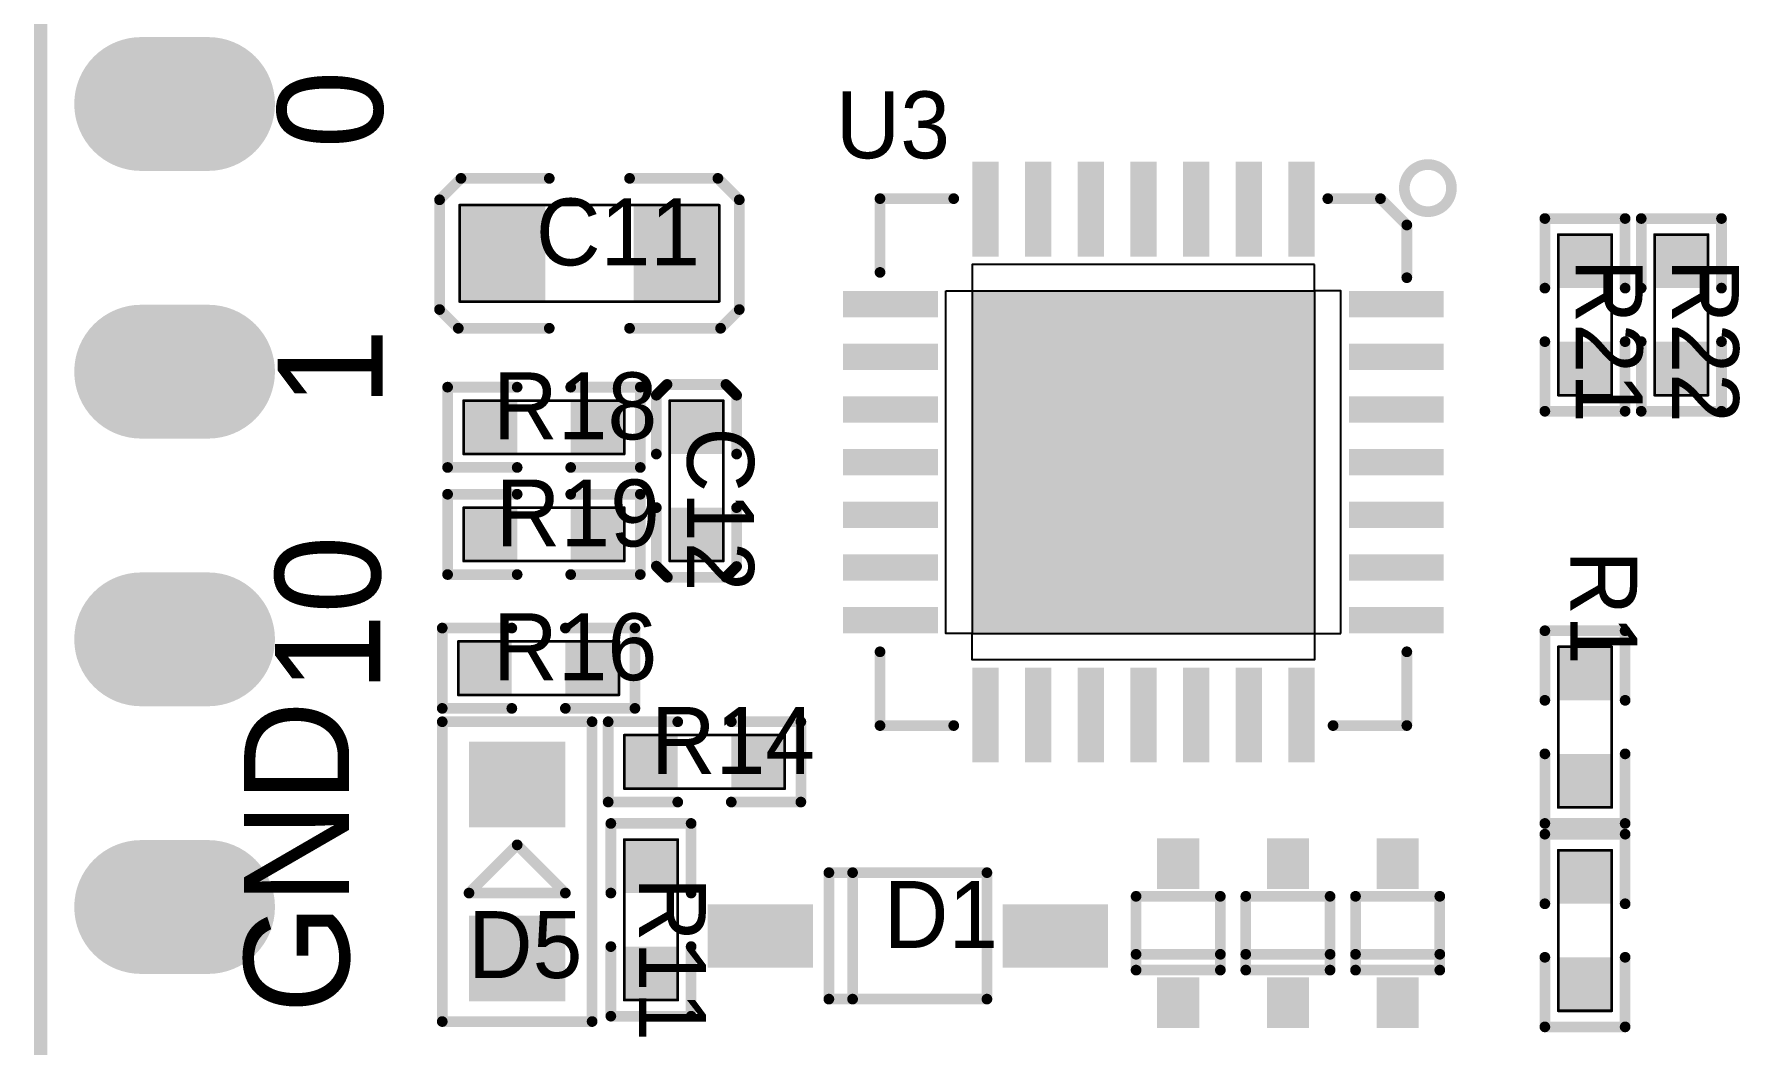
# Model space of a CAD drawing. Extents: x -12.2 to 34.7, y -17.8 to 44.3.
# Drawn here: x -0.06 to 16.13, y 7.6 to 17.19 of the extents above; entities that cross this region are included whole.
import ezdxf
from ezdxf.enums import TextEntityAlignment as Align

# ---------------------------------------------------------------- set-up
doc = ezdxf.new("R2010")
doc.units = 0
doc.header["$MEASUREMENT"] = 0
for name, color, linetype in [('2DLINES_1', 5, 'Continuous'), ('BOARD_OUTLINE', 1, 'Continuous'), ('LAYNR3', 1, 'Continuous'), ('PADLAYER_TOP', 160, 'Continuous'), ('PLACEMENT_OUTLINE_TOP', 6, 'Continuous'), ('TEXT_1', 1, 'Continuous'), ('TOP', 10, 'Continuous')]:
    doc.layers.add(name, color=color, linetype=linetype)

msp = doc.modelspace()

# ---------------------------------------------------------------- linework, layer by layer
at = {"layer": '2DLINES_1', "const_width": 0.1016}
for points in [[(3.7846, 15.621), (3.9878, 15.8242)], [(3.9878, 15.8242), (4.826, 15.8242)], [(6.4262, 15.8242), (5.588, 15.8242)], [(6.6294, 15.621), (6.4262, 15.8242)], [(3.7846, 14.5796), (3.7846, 15.621)], [(6.6294, 14.5796), (6.6294, 15.621)], [(8.6648, 15.6318), (7.9648, 15.6318)], [(7.9648, 15.6318), (7.9648, 14.9318)], [(12.7148, 15.6318), (12.2148, 15.6318)], [(12.9648, 15.3818), (12.7148, 15.6318)], [(12.9648, 14.8818), (12.9648, 15.3818)], [(14.2748, 14.7828), (14.2748, 15.4432)], [(14.2748, 15.4432), (15.0368, 15.4432)], [(15.0368, 15.4432), (15.0368, 14.7828)], [(15.1892, 14.7828), (15.1892, 15.4432)], [(15.1892, 15.4432), (15.9512, 15.4432)], [(15.9512, 15.4432), (15.9512, 14.7828)], [(3.9624, 14.4018), (3.7846, 14.5796)], [(6.4516, 14.4018), (6.6294, 14.5796)], [(4.826, 14.4018), (3.9624, 14.4018)], [(5.588, 14.4018), (6.4516, 14.4018)], [(14.2748, 14.2748), (14.2748, 13.6144)], [(15.0368, 13.6144), (15.0368, 14.2748)], [(15.1892, 14.2748), (15.1892, 13.6144)], [(15.9512, 13.6144), (15.9512, 14.2748)], [(3.8608, 13.081), (3.8608, 13.843)], [(3.8608, 13.843), (4.5212, 13.843)], [(5.6896, 13.843), (5.0292, 13.843)], [(5.6896, 13.081), (5.6896, 13.843)], [(5.9436, 13.8684), (5.842, 13.7668)], [(5.842, 13.7668), (5.842, 13.208)], [(6.5024, 13.8684), (5.9436, 13.8684)], [(6.604, 13.7668), (6.5024, 13.8684)], [(6.604, 13.208), (6.604, 13.7668)], [(14.2748, 13.6144), (15.0368, 13.6144)], [(15.1892, 13.6144), (15.9512, 13.6144)], [(4.5212, 13.081), (3.8608, 13.081)], [(5.0292, 13.081), (5.6896, 13.081)], [(4.5212, 12.827), (3.8608, 12.827)], [(3.8608, 12.827), (3.8608, 12.065)], [(5.0292, 12.827), (5.6896, 12.827)], [(5.6896, 12.827), (5.6896, 12.065)], [(5.842, 12.1445), (5.842, 12.7)], [(6.604, 12.7), (6.604, 12.1412)], [(5.9469, 12.0396), (5.842, 12.1445)], [(6.604, 12.1412), (6.50265, 12.0396)], [(3.8608, 12.065), (4.5212, 12.065)], [(5.6896, 12.065), (5.0292, 12.065)], [(6.50265, 12.0396), (5.9469, 12.0396)], [(3.81, 10.795), (3.81, 11.557)], [(3.81, 11.557), (4.4704, 11.557)], [(5.6388, 11.557), (4.9784, 11.557)], [(5.6388, 10.795), (5.6388, 11.557)], [(14.2748, 10.8712), (14.2748, 11.5316)], [(14.2748, 11.5316), (15.0368, 11.5316)], [(15.0368, 11.5316), (15.0368, 10.8712)], [(7.9648, 10.6318), (7.9648, 11.3318)], [(12.9648, 10.6318), (12.9648, 11.3318)], [(4.4704, 10.795), (3.81, 10.795)], [(3.81, 7.8232), (3.81, 10.668)], [(3.81, 10.668), (5.2324, 10.668)], [(4.9784, 10.795), (5.6388, 10.795)], [(5.2324, 10.668), (5.2324, 7.8232)], [(5.3848, 9.906), (5.3848, 10.668)], [(5.3848, 10.668), (6.0452, 10.668)], [(7.2136, 10.668), (6.5532, 10.668)], [(7.2136, 9.906), (7.2136, 10.668)], [(8.6648, 10.6318), (7.9648, 10.6318)], [(12.2648, 10.6318), (12.9648, 10.6318)], [(14.2748, 10.3632), (14.2748, 9.7028)], [(15.0368, 9.7028), (15.0368, 10.3632)], [(6.0452, 9.906), (5.3848, 9.906)], [(6.5532, 9.906), (7.2136, 9.906)], [(6.1722, 9.7028), (5.4102, 9.7028)], [(5.4102, 9.7028), (5.4102, 9.0424)], [(6.1722, 9.0424), (6.1722, 9.7028)], [(14.2748, 9.7028), (15.0368, 9.7028)], [(15.0368, 9.6012), (14.2748, 9.6012)], [(14.2748, 9.6012), (14.2748, 8.9408)], [(15.0368, 8.9408), (15.0368, 9.6012)], [(4.5212, 9.4996), (4.064, 9.0424)], [(4.9784, 9.0424), (4.5212, 9.4996)], [(7.4796, 9.236), (8.9796, 9.236)], [(7.4796, 8.036), (7.4796, 9.236)], [(7.7046, 9.236), (7.7046, 8.036)], [(8.9796, 9.236), (8.9796, 8.036)], [(4.064, 9.0424), (4.9784, 9.0424)], [(10.395, 9.0114), (11.195, 9.0114)], [(10.395, 8.3114), (10.395, 9.0114)], [(11.195, 9.0114), (11.195, 8.3114)], [(11.4364, 9.0114), (12.2364, 9.0114)], [(11.4364, 8.3114), (11.4364, 9.0114)], [(12.2364, 9.0114), (12.2364, 8.3114)], [(12.4778, 9.0114), (13.2778, 9.0114)], [(12.4778, 8.3114), (12.4778, 9.0114)], [(13.2778, 9.0114), (13.2778, 8.3114)], [(5.4102, 7.874), (5.4102, 8.5344)], [(6.1722, 8.5344), (6.1722, 7.874)], [(11.195, 8.4614), (10.395, 8.4614)], [(12.2364, 8.4614), (11.4364, 8.4614)], [(13.2778, 8.4614), (12.4778, 8.4614)], [(14.2748, 7.7724), (14.2748, 8.4328)], [(15.0368, 8.4328), (15.0368, 7.7724)], [(11.195, 8.3114), (10.395, 8.3114)], [(12.2364, 8.3114), (11.4364, 8.3114)], [(13.2778, 8.3114), (12.4778, 8.3114)], [(8.9796, 8.036), (7.4796, 8.036)], [(5.2324, 7.8232), (3.81, 7.8232)], [(6.1722, 7.874), (5.4102, 7.874)], [(15.0368, 7.7724), (14.2748, 7.7724)]]:
    msp.add_lwpolyline(points, dxfattribs=at)
at = {"layer": '2DLINES_1', "const_width": 0.0508}
for points in [[(3.9624, 15.8242, 1), (4.0132, 15.8242, 1)], [(3.9624, 15.8242, 1), (4.0132, 15.8242, 1)], [(4.8006, 15.8242, 1), (4.8514, 15.8242, 1)], [(5.5626, 15.8242, 1), (5.6134, 15.8242, 1)], [(6.4008, 15.8242, 1), (6.4516, 15.8242, 1)], [(6.4008, 15.8242, 1), (6.4516, 15.8242, 1)], [(3.7592, 15.621, 1), (3.81, 15.621, 1)], [(3.7592, 15.621, 1), (3.81, 15.621, 1)], [(6.604, 15.621, 1), (6.6548, 15.621, 1)], [(6.604, 15.621, 1), (6.6548, 15.621, 1)], [(7.9394, 15.6318, 1), (7.9902, 15.6318, 1)], [(7.9394, 15.6318, 1), (7.9902, 15.6318, 1)], [(8.6394, 15.6318, 1), (8.6902, 15.6318, 1)], [(12.1894, 15.6318, 1), (12.2402, 15.6318, 1)], [(12.6894, 15.6318, 1), (12.7402, 15.6318, 1)], [(12.6894, 15.6318, 1), (12.7402, 15.6318, 1)], [(12.9394, 15.3818, 1), (12.9902, 15.3818, 1)], [(12.9394, 15.3818, 1), (12.9902, 15.3818, 1)], [(14.2494, 15.4432, 1), (14.3002, 15.4432, 1)], [(14.2494, 15.4432, 1), (14.3002, 15.4432, 1)], [(15.0114, 15.4432, 1), (15.0622, 15.4432, 1)], [(15.0114, 15.4432, 1), (15.0622, 15.4432, 1)], [(15.1638, 15.4432, 1), (15.2146, 15.4432, 1)], [(15.1638, 15.4432, 1), (15.2146, 15.4432, 1)], [(15.9258, 15.4432, 1), (15.9766, 15.4432, 1)], [(15.9258, 15.4432, 1), (15.9766, 15.4432, 1)], [(7.9394, 14.9318, 1), (7.9902, 14.9318, 1)], [(12.9394, 14.8818, 1), (12.9902, 14.8818, 1)], [(14.2494, 14.7828, 1), (14.3002, 14.7828, 1)], [(15.0114, 14.7828, 1), (15.0622, 14.7828, 1)], [(15.1638, 14.7828, 1), (15.2146, 14.7828, 1)], [(15.9258, 14.7828, 1), (15.9766, 14.7828, 1)], [(3.7592, 14.5796, 1), (3.81, 14.5796, 1)], [(3.7592, 14.5796, 1), (3.81, 14.5796, 1)], [(6.604, 14.5796, 1), (6.6548, 14.5796, 1)], [(6.604, 14.5796, 1), (6.6548, 14.5796, 1)], [(3.937, 14.4018, 1), (3.9878, 14.4018, 1)], [(3.937, 14.4018, 1), (3.9878, 14.4018, 1)], [(4.8006, 14.4018, 1), (4.8514, 14.4018, 1)], [(5.5626, 14.4018, 1), (5.6134, 14.4018, 1)], [(6.4262, 14.4018, 1), (6.477, 14.4018, 1)], [(6.4262, 14.4018, 1), (6.477, 14.4018, 1)], [(14.2494, 14.2748, 1), (14.3002, 14.2748, 1)], [(15.0114, 14.2748, 1), (15.0622, 14.2748, 1)], [(15.1638, 14.2748, 1), (15.2146, 14.2748, 1)], [(15.9258, 14.2748, 1), (15.9766, 14.2748, 1)], [(3.8354, 13.843, 1), (3.8862, 13.843, 1)], [(3.8354, 13.843, 1), (3.8862, 13.843, 1)], [(4.4958, 13.843, 1), (4.5466, 13.843, 1)], [(5.0038, 13.843, 1), (5.0546, 13.843, 1)], [(5.6642, 13.843, 1), (5.715, 13.843, 1)], [(5.6642, 13.843, 1), (5.715, 13.843, 1)], [(5.8166, 13.7668, 1), (5.8674, 13.7668, 1)], [(5.8166, 13.7668, 1), (5.8674, 13.7668, 1)], [(5.9182, 13.8684, 1), (5.969, 13.8684, 1)], [(5.9182, 13.8684, 1), (5.969, 13.8684, 1)], [(6.477, 13.8684, 1), (6.5278, 13.8684, 1)], [(6.477, 13.8684, 1), (6.5278, 13.8684, 1)], [(6.5786, 13.7668, 1), (6.6294, 13.7668, 1)], [(6.5786, 13.7668, 1), (6.6294, 13.7668, 1)], [(14.2494, 13.6144, 1), (14.3002, 13.6144, 1)], [(14.2494, 13.6144, 1), (14.3002, 13.6144, 1)], [(15.0114, 13.6144, 1), (15.0622, 13.6144, 1)], [(15.0114, 13.6144, 1), (15.0622, 13.6144, 1)], [(15.1638, 13.6144, 1), (15.2146, 13.6144, 1)], [(15.1638, 13.6144, 1), (15.2146, 13.6144, 1)], [(15.9258, 13.6144, 1), (15.9766, 13.6144, 1)], [(15.9258, 13.6144, 1), (15.9766, 13.6144, 1)], [(3.8354, 13.081, 1), (3.8862, 13.081, 1)], [(3.8354, 13.081, 1), (3.8862, 13.081, 1)], [(4.4958, 13.081, 1), (4.5466, 13.081, 1)], [(5.0038, 13.081, 1), (5.0546, 13.081, 1)], [(5.6642, 13.081, 1), (5.715, 13.081, 1)], [(5.6642, 13.081, 1), (5.715, 13.081, 1)], [(5.8166, 13.208, 1), (5.8674, 13.208, 1)], [(6.5786, 13.208, 1), (6.6294, 13.208, 1)], [(3.8354, 12.827, 1), (3.8862, 12.827, 1)], [(3.8354, 12.827, 1), (3.8862, 12.827, 1)], [(4.4958, 12.827, 1), (4.5466, 12.827, 1)], [(5.0038, 12.827, 1), (5.0546, 12.827, 1)], [(5.6642, 12.827, 1), (5.715, 12.827, 1)], [(5.6642, 12.827, 1), (5.715, 12.827, 1)], [(5.8166, 12.7, 1), (5.8674, 12.7, 1)], [(6.5786, 12.7, 1), (6.6294, 12.7, 1)], [(5.8166, 12.1445, 1), (5.8674, 12.1445, 1)], [(5.8166, 12.1445, 1), (5.8674, 12.1445, 1)], [(6.5786, 12.1412, 1), (6.6294, 12.1412, 1)], [(6.5786, 12.1412, 1), (6.6294, 12.1412, 1)], [(3.8354, 12.065, 1), (3.8862, 12.065, 1)], [(3.8354, 12.065, 1), (3.8862, 12.065, 1)], [(4.4958, 12.065, 1), (4.5466, 12.065, 1)], [(5.0038, 12.065, 1), (5.0546, 12.065, 1)], [(5.6642, 12.065, 1), (5.715, 12.065, 1)], [(5.6642, 12.065, 1), (5.715, 12.065, 1)], [(5.9215, 12.0396, 1), (5.9723, 12.0396, 1)], [(5.9215, 12.0396, 1), (5.9723, 12.0396, 1)], [(6.47725, 12.0396, 1), (6.52805, 12.0396, 1)], [(6.47725, 12.0396, 1), (6.52805, 12.0396, 1)], [(3.7846, 11.557, 1), (3.8354, 11.557, 1)], [(3.7846, 11.557, 1), (3.8354, 11.557, 1)], [(4.445, 11.557, 1), (4.4958, 11.557, 1)], [(4.953, 11.557, 1), (5.0038, 11.557, 1)], [(5.6134, 11.557, 1), (5.6642, 11.557, 1)], [(5.6134, 11.557, 1), (5.6642, 11.557, 1)], [(14.2494, 11.5316, 1), (14.3002, 11.5316, 1)], [(14.2494, 11.5316, 1), (14.3002, 11.5316, 1)], [(15.0114, 11.5316, 1), (15.0622, 11.5316, 1)], [(15.0114, 11.5316, 1), (15.0622, 11.5316, 1)], [(7.9394, 11.3318, 1), (7.9902, 11.3318, 1)], [(12.9394, 11.3318, 1), (12.9902, 11.3318, 1)], [(14.2494, 10.8712, 1), (14.3002, 10.8712, 1)], [(15.0114, 10.8712, 1), (15.0622, 10.8712, 1)], [(3.7846, 10.795, 1), (3.8354, 10.795, 1)], [(3.7846, 10.795, 1), (3.8354, 10.795, 1)], [(3.7846, 10.668, 1), (3.8354, 10.668, 1)], [(3.7846, 10.668, 1), (3.8354, 10.668, 1)], [(4.445, 10.795, 1), (4.4958, 10.795, 1)], [(4.953, 10.795, 1), (5.0038, 10.795, 1)], [(5.207, 10.668, 1), (5.2578, 10.668, 1)], [(5.207, 10.668, 1), (5.2578, 10.668, 1)], [(5.3594, 10.668, 1), (5.4102, 10.668, 1)], [(5.3594, 10.668, 1), (5.4102, 10.668, 1)], [(5.6134, 10.795, 1), (5.6642, 10.795, 1)], [(5.6134, 10.795, 1), (5.6642, 10.795, 1)], [(6.0198, 10.668, 1), (6.0706, 10.668, 1)], [(6.5278, 10.668, 1), (6.5786, 10.668, 1)], [(7.1882, 10.668, 1), (7.239, 10.668, 1)], [(7.1882, 10.668, 1), (7.239, 10.668, 1)], [(7.9394, 10.6318, 1), (7.9902, 10.6318, 1)], [(7.9394, 10.6318, 1), (7.9902, 10.6318, 1)], [(8.6394, 10.6318, 1), (8.6902, 10.6318, 1)], [(12.2394, 10.6318, 1), (12.2902, 10.6318, 1)], [(12.9394, 10.6318, 1), (12.9902, 10.6318, 1)], [(12.9394, 10.6318, 1), (12.9902, 10.6318, 1)], [(14.2494, 10.3632, 1), (14.3002, 10.3632, 1)], [(15.0114, 10.3632, 1), (15.0622, 10.3632, 1)], [(5.3594, 9.906, 1), (5.4102, 9.906, 1)], [(5.3594, 9.906, 1), (5.4102, 9.906, 1)], [(6.0198, 9.906, 1), (6.0706, 9.906, 1)], [(6.5278, 9.906, 1), (6.5786, 9.906, 1)], [(7.1882, 9.906, 1), (7.239, 9.906, 1)], [(7.1882, 9.906, 1), (7.239, 9.906, 1)], [(5.3848, 9.7028, 1), (5.4356, 9.7028, 1)], [(5.3848, 9.7028, 1), (5.4356, 9.7028, 1)], [(6.1468, 9.7028, 1), (6.1976, 9.7028, 1)], [(6.1468, 9.7028, 1), (6.1976, 9.7028, 1)], [(14.2494, 9.7028, 1), (14.3002, 9.7028, 1)], [(14.2494, 9.7028, 1), (14.3002, 9.7028, 1)], [(15.0114, 9.7028, 1), (15.0622, 9.7028, 1)], [(15.0114, 9.7028, 1), (15.0622, 9.7028, 1)], [(14.2494, 9.6012, 1), (14.3002, 9.6012, 1)], [(14.2494, 9.6012, 1), (14.3002, 9.6012, 1)], [(15.0114, 9.6012, 1), (15.0622, 9.6012, 1)], [(15.0114, 9.6012, 1), (15.0622, 9.6012, 1)], [(4.4958, 9.4996, 1), (4.5466, 9.4996, 1)], [(4.4958, 9.4996, 1), (4.5466, 9.4996, 1)], [(7.4542, 9.236, 1), (7.505, 9.236, 1)], [(7.4542, 9.236, 1), (7.505, 9.236, 1)], [(7.6792, 9.236, 1), (7.73, 9.236, 1)], [(8.9542, 9.236, 1), (9.005, 9.236, 1)], [(8.9542, 9.236, 1), (9.005, 9.236, 1)], [(4.0386, 9.0424, 1), (4.0894, 9.0424, 1)], [(4.0386, 9.0424, 1), (4.0894, 9.0424, 1)], [(4.953, 9.0424, 1), (5.0038, 9.0424, 1)], [(4.953, 9.0424, 1), (5.0038, 9.0424, 1)], [(5.3848, 9.0424, 1), (5.4356, 9.0424, 1)], [(6.1468, 9.0424, 1), (6.1976, 9.0424, 1)], [(10.3696, 9.0114, 1), (10.4204, 9.0114, 1)], [(10.3696, 9.0114, 1), (10.4204, 9.0114, 1)], [(11.1696, 9.0114, 1), (11.2204, 9.0114, 1)], [(11.1696, 9.0114, 1), (11.2204, 9.0114, 1)], [(11.411, 9.0114, 1), (11.4618, 9.0114, 1)], [(11.411, 9.0114, 1), (11.4618, 9.0114, 1)], [(12.211, 9.0114, 1), (12.2618, 9.0114, 1)], [(12.211, 9.0114, 1), (12.2618, 9.0114, 1)], [(12.4524, 9.0114, 1), (12.5032, 9.0114, 1)], [(12.4524, 9.0114, 1), (12.5032, 9.0114, 1)], [(13.2524, 9.0114, 1), (13.3032, 9.0114, 1)], [(13.2524, 9.0114, 1), (13.3032, 9.0114, 1)], [(14.2494, 8.9408, 1), (14.3002, 8.9408, 1)], [(15.0114, 8.9408, 1), (15.0622, 8.9408, 1)], [(5.3848, 8.5344, 1), (5.4356, 8.5344, 1)], [(6.1468, 8.5344, 1), (6.1976, 8.5344, 1)], [(10.3696, 8.4614, 1), (10.4204, 8.4614, 1)], [(11.1696, 8.4614, 1), (11.2204, 8.4614, 1)], [(11.411, 8.4614, 1), (11.4618, 8.4614, 1)], [(12.211, 8.4614, 1), (12.2618, 8.4614, 1)], [(12.4524, 8.4614, 1), (12.5032, 8.4614, 1)], [(13.2524, 8.4614, 1), (13.3032, 8.4614, 1)], [(14.2494, 8.4328, 1), (14.3002, 8.4328, 1)], [(15.0114, 8.4328, 1), (15.0622, 8.4328, 1)], [(10.3696, 8.3114, 1), (10.4204, 8.3114, 1)], [(10.3696, 8.3114, 1), (10.4204, 8.3114, 1)], [(11.1696, 8.3114, 1), (11.2204, 8.3114, 1)], [(11.1696, 8.3114, 1), (11.2204, 8.3114, 1)], [(11.411, 8.3114, 1), (11.4618, 8.3114, 1)], [(11.411, 8.3114, 1), (11.4618, 8.3114, 1)], [(12.211, 8.3114, 1), (12.2618, 8.3114, 1)], [(12.211, 8.3114, 1), (12.2618, 8.3114, 1)], [(12.4524, 8.3114, 1), (12.5032, 8.3114, 1)], [(12.4524, 8.3114, 1), (12.5032, 8.3114, 1)], [(13.2524, 8.3114, 1), (13.3032, 8.3114, 1)], [(13.2524, 8.3114, 1), (13.3032, 8.3114, 1)], [(7.4542, 8.036, 1), (7.505, 8.036, 1)], [(7.4542, 8.036, 1), (7.505, 8.036, 1)], [(7.6792, 8.036, 1), (7.73, 8.036, 1)], [(8.9542, 8.036, 1), (9.005, 8.036, 1)], [(8.9542, 8.036, 1), (9.005, 8.036, 1)], [(3.7846, 7.8232, 1), (3.8354, 7.8232, 1)], [(3.7846, 7.8232, 1), (3.8354, 7.8232, 1)], [(5.207, 7.8232, 1), (5.2578, 7.8232, 1)], [(5.207, 7.8232, 1), (5.2578, 7.8232, 1)], [(5.3848, 7.874, 1), (5.4356, 7.874, 1)], [(5.3848, 7.874, 1), (5.4356, 7.874, 1)], [(6.1468, 7.874, 1), (6.1976, 7.874, 1)], [(6.1468, 7.874, 1), (6.1976, 7.874, 1)], [(14.2494, 7.7724, 1), (14.3002, 7.7724, 1)], [(14.2494, 7.7724, 1), (14.3002, 7.7724, 1)], [(15.0114, 7.7724, 1), (15.0622, 7.7724, 1)], [(15.0114, 7.7724, 1), (15.0622, 7.7724, 1)]]:
    msp.add_lwpolyline(points, format="xyb", close=True, dxfattribs=at)
at = {"layer": '2DLINES_1', "const_width": 0.1016}
msp.add_lwpolyline([(12.94119, 15.7318, 1), (13.38841, 15.7318, 1), (12.94119, 15.7318)], format="xyb", dxfattribs=at)
at = {"layer": 'BOARD_OUTLINE', "const_width": 0.127}
msp.add_lwpolyline([(0, 37.9128), (0, 1)], dxfattribs=at)
msp.add_lwpolyline([(0, 37.9128), (0, 1)], dxfattribs=at)
at = {"layer": 'PADLAYER_TOP', "const_width": 0.635}
for points in [[(0.635, 16.53, 1), (1.27, 16.53, 1)], [(1.27, 16.53, 1), (1.905, 16.53, 1)], [(0.635, 13.99, 1), (1.27, 13.99, 1)], [(1.27, 13.99, 1), (1.905, 13.99, 1)], [(0.635, 11.45, 1), (1.27, 11.45, 1)], [(1.27, 11.45, 1), (1.905, 11.45, 1)], [(0.635, 8.91, 1), (1.27, 8.91, 1)], [(1.27, 8.91, 1), (1.905, 8.91, 1)]]:
    msp.add_lwpolyline(points, format="xyb", close=True, dxfattribs=at)
at = {"layer": 'PADLAYER_TOP'}
for points in [[(1.5875, 17.165), (0.9525, 17.165), (1.5875, 15.895), (0.9525, 15.895)], [(8.8398, 15.9818), (8.8398, 15.0818), (9.0898, 15.9818), (9.0898, 15.0818)], [(9.3398, 15.9818), (9.3398, 15.0818), (9.5898, 15.9818), (9.5898, 15.0818)], [(9.8398, 15.9818), (9.8398, 15.0818), (10.0898, 15.9818), (10.0898, 15.0818)], [(10.3398, 15.9818), (10.3398, 15.0818), (10.5898, 15.9818), (10.5898, 15.0818)], [(10.8398, 15.9818), (10.8398, 15.0818), (11.0898, 15.9818), (11.0898, 15.0818)], [(11.3398, 15.9818), (11.3398, 15.0818), (11.5898, 15.9818), (11.5898, 15.0818)], [(11.8398, 15.9818), (11.8398, 15.0818), (12.0898, 15.9818), (12.0898, 15.0818)], [(3.9751, 15.5702), (3.9751, 14.6558), (4.7879, 15.5702), (4.7879, 14.6558)], [(5.6261, 15.5702), (5.6261, 14.6558), (6.4389, 15.5702), (6.4389, 14.6558)], [(14.9098, 14.7828), (14.9098, 15.2908), (14.4018, 14.7828), (14.4018, 15.2908)], [(15.8242, 14.7828), (15.8242, 15.2908), (15.3162, 14.7828), (15.3162, 15.2908)], [(7.6148, 14.5068), (8.5148, 14.5068), (7.6148, 14.7568), (8.5148, 14.7568)], [(8.8398, 14.7568), (8.8398, 11.5068), (12.0898, 14.7568), (12.0898, 11.5068)], [(12.4148, 14.5068), (13.3148, 14.5068), (12.4148, 14.7568), (13.3148, 14.7568)], [(1.5875, 14.625), (0.9525, 14.625), (1.5875, 13.355), (0.9525, 13.355)], [(7.6148, 14.0068), (8.5148, 14.0068), (7.6148, 14.2568), (8.5148, 14.2568)], [(12.4148, 14.0068), (13.3148, 14.0068), (12.4148, 14.2568), (13.3148, 14.2568)], [(14.9098, 13.7668), (14.9098, 14.2748), (14.4018, 13.7668), (14.4018, 14.2748)], [(15.8242, 13.7668), (15.8242, 14.2748), (15.3162, 13.7668), (15.3162, 14.2748)], [(4.5212, 13.716), (4.0132, 13.716), (4.5212, 13.208), (4.0132, 13.208)], [(5.5372, 13.716), (5.0292, 13.716), (5.5372, 13.208), (5.0292, 13.208)], [(5.969, 13.716), (5.969, 13.208), (6.477, 13.716), (6.477, 13.208)], [(7.6148, 13.5068), (8.5148, 13.5068), (7.6148, 13.7568), (8.5148, 13.7568)], [(12.4148, 13.5068), (13.3148, 13.5068), (12.4148, 13.7568), (13.3148, 13.7568)], [(7.6148, 13.0068), (8.5148, 13.0068), (7.6148, 13.2568), (8.5148, 13.2568)], [(12.4148, 13.0068), (13.3148, 13.0068), (12.4148, 13.2568), (13.3148, 13.2568)], [(4.0132, 12.192), (4.5212, 12.192), (4.0132, 12.7), (4.5212, 12.7)], [(5.0292, 12.192), (5.5372, 12.192), (5.0292, 12.7), (5.5372, 12.7)], [(5.969, 12.7), (5.969, 12.192), (6.477, 12.7), (6.477, 12.192)], [(7.6148, 12.5068), (8.5148, 12.5068), (7.6148, 12.7568), (8.5148, 12.7568)], [(12.4148, 12.5068), (13.3148, 12.5068), (12.4148, 12.7568), (13.3148, 12.7568)], [(7.6148, 12.0068), (8.5148, 12.0068), (7.6148, 12.2568), (8.5148, 12.2568)], [(12.4148, 12.0068), (13.3148, 12.0068), (12.4148, 12.2568), (13.3148, 12.2568)], [(1.5875, 12.085), (0.9525, 12.085), (1.5875, 10.815), (0.9525, 10.815)], [(7.6148, 11.5068), (8.5148, 11.5068), (7.6148, 11.7568), (8.5148, 11.7568)], [(12.4148, 11.5068), (13.3148, 11.5068), (12.4148, 11.7568), (13.3148, 11.7568)], [(4.4704, 11.43), (3.9624, 11.43), (4.4704, 10.922), (3.9624, 10.922)], [(5.4864, 11.43), (4.9784, 11.43), (5.4864, 10.922), (4.9784, 10.922)], [(14.9098, 10.8712), (14.9098, 11.3792), (14.4018, 10.8712), (14.4018, 11.3792)], [(8.8398, 11.1818), (8.8398, 10.2818), (9.0898, 11.1818), (9.0898, 10.2818)], [(9.3398, 11.1818), (9.3398, 10.2818), (9.5898, 11.1818), (9.5898, 10.2818)], [(9.8398, 11.1818), (9.8398, 10.2818), (10.0898, 11.1818), (10.0898, 10.2818)], [(10.3398, 11.1818), (10.3398, 10.2818), (10.5898, 11.1818), (10.5898, 10.2818)], [(10.8398, 11.1818), (10.8398, 10.2818), (11.0898, 11.1818), (11.0898, 10.2818)], [(11.3398, 11.1818), (11.3398, 10.2818), (11.5898, 11.1818), (11.5898, 10.2818)], [(11.8398, 11.1818), (11.8398, 10.2818), (12.0898, 11.1818), (12.0898, 10.2818)], [(6.0452, 10.541), (5.5372, 10.541), (6.0452, 10.033), (5.5372, 10.033)], [(7.0612, 10.541), (6.5532, 10.541), (7.0612, 10.033), (6.5532, 10.033)], [(4.9784, 10.4775), (4.064, 10.4775), (4.9784, 9.6647), (4.064, 9.6647)], [(14.9098, 9.8552), (14.9098, 10.3632), (14.4018, 9.8552), (14.4018, 10.3632)], [(10.595, 9.5614), (10.595, 9.0814), (10.995, 9.5614), (10.995, 9.0814)], [(11.6364, 9.5614), (11.6364, 9.0814), (12.0364, 9.5614), (12.0364, 9.0814)], [(12.6778, 9.5614), (12.6778, 9.0814), (13.0778, 9.5614), (13.0778, 9.0814)], [(1.5875, 9.545), (0.9525, 9.545), (1.5875, 8.275), (0.9525, 8.275)], [(5.5372, 9.5504), (5.5372, 9.0424), (6.0452, 9.5504), (6.0452, 9.0424)], [(14.4018, 9.4488), (14.4018, 8.9408), (14.9098, 9.4488), (14.9098, 8.9408)], [(6.3296, 8.336), (7.3296, 8.336), (6.3296, 8.936), (7.3296, 8.936)], [(9.1296, 8.336), (10.1296, 8.336), (9.1296, 8.936), (10.1296, 8.936)], [(4.9784, 8.8265), (4.064, 8.8265), (4.9784, 8.0137), (4.064, 8.0137)], [(5.5372, 8.5344), (5.5372, 8.0264), (6.0452, 8.5344), (6.0452, 8.0264)], [(14.4018, 8.4328), (14.4018, 7.9248), (14.9098, 8.4328), (14.9098, 7.9248)], [(10.595, 8.2414), (10.595, 7.7614), (10.995, 8.2414), (10.995, 7.7614)], [(11.6364, 8.2414), (11.6364, 7.7614), (12.0364, 8.2414), (12.0364, 7.7614)], [(12.6778, 8.2414), (12.6778, 7.7614), (13.0778, 8.2414), (13.0778, 7.7614)]]:
    msp.add_solid(points, dxfattribs=at)
at = {"layer": 'PLACEMENT_OUTLINE_TOP', "const_width": 0.1016}
msp.add_lwpolyline([(12.94119, 15.7318, 1), (13.38841, 15.7318, 1), (12.94119, 15.7318)], format="xyb", dxfattribs=at)
at = {"layer": 'PLACEMENT_OUTLINE_TOP'}
for points, const_width in [([(3.9751, 14.6558), (3.9751, 15.5702)], 0.0254), ([(3.9751, 15.5702), (6.4389, 15.5702)], 0.0254), ([(6.4389, 15.5702), (6.4389, 14.6558)], 0.0254), ([(14.4018, 13.7668), (14.4018, 15.2908)], 0.0254), ([(14.4018, 15.2908), (14.9098, 15.2908)], 0.0254), ([(14.9098, 15.2908), (14.9098, 13.7668)], 0.0254), ([(15.3162, 13.7668), (15.3162, 15.2908)], 0.0254), ([(15.3162, 15.2908), (15.8242, 15.2908)], 0.0254), ([(15.8242, 15.2908), (15.8242, 13.7668)], 0.0254), ([(6.4389, 14.6558), (3.9751, 14.6558)], 0.0254), ([(14.9098, 13.7668), (14.4018, 13.7668)], 0.0254), ([(15.8242, 13.7668), (15.3162, 13.7668)], 0.0254), ([(4.0132, 13.208), (4.0132, 13.716)], 0.0254), ([(4.0132, 13.716), (5.5372, 13.716)], 0.0254), ([(5.5372, 13.716), (5.5372, 13.208)], 0.0254), ([(5.969, 13.716), (6.477, 13.716)], 0.0254), ([(5.969, 12.192), (5.969, 13.716)], 0.0254), ([(6.477, 13.716), (6.477, 12.192)], 0.0254), ([(5.5372, 13.208), (4.0132, 13.208)], 0.0254), ([(4.0132, 12.192), (4.0132, 12.7)], 0.0254), ([(4.0132, 12.7), (5.5372, 12.7)], 0.0254), ([(5.5372, 12.7), (5.5372, 12.192)], 0.0254), ([(5.5372, 12.192), (4.0132, 12.192)], 0.0254), ([(6.477, 12.192), (5.969, 12.192)], 0.0254), ([(3.9624, 10.922), (3.9624, 11.43)], 0.0254), ([(3.9624, 11.43), (5.4864, 11.43)], 0.0254), ([(5.4864, 11.43), (5.4864, 10.922)], 0.0254), ([(14.4018, 9.8552), (14.4018, 11.3792)], 0.0254), ([(14.4018, 11.3792), (14.9098, 11.3792)], 0.0254), ([(14.9098, 11.3792), (14.9098, 9.8552)], 0.0254), ([(5.4864, 10.922), (3.9624, 10.922)], 0.0254), ([(3.81, 7.8232), (3.81, 10.668)], 0.1016), ([(3.81, 10.668), (5.2324, 10.668)], 0.1016), ([(5.2324, 10.668), (5.2324, 7.8232)], 0.1016), ([(5.5372, 10.033), (5.5372, 10.541)], 0.0254), ([(5.5372, 10.541), (7.0612, 10.541)], 0.0254), ([(7.0612, 10.541), (7.0612, 10.033)], 0.0254), ([(7.0612, 10.033), (5.5372, 10.033)], 0.0254), ([(14.9098, 9.8552), (14.4018, 9.8552)], 0.0254), ([(5.5372, 9.5504), (6.0452, 9.5504)], 0.0254), ([(5.5372, 8.0264), (5.5372, 9.5504)], 0.0254), ([(6.0452, 9.5504), (6.0452, 8.0264)], 0.0254), ([(4.5212, 9.4996), (4.064, 9.0424)], 0.1016), ([(4.9784, 9.0424), (4.5212, 9.4996)], 0.1016), ([(14.4018, 9.4488), (14.9098, 9.4488)], 0.0254), ([(14.4018, 7.9248), (14.4018, 9.4488)], 0.0254), ([(14.9098, 9.4488), (14.9098, 7.9248)], 0.0254), ([(7.4796, 9.236), (8.9796, 9.236)], 0.1016), ([(7.4796, 8.036), (7.4796, 9.236)], 0.1016), ([(8.9796, 9.236), (8.9796, 8.036)], 0.1016), ([(4.064, 9.0424), (4.9784, 9.0424)], 0.1016), ([(10.395, 9.0114), (11.195, 9.0114)], 0.1016), ([(10.395, 8.3114), (10.395, 9.0114)], 0.1016), ([(11.195, 9.0114), (11.195, 8.3114)], 0.1016), ([(11.4364, 9.0114), (12.2364, 9.0114)], 0.1016), ([(11.4364, 8.3114), (11.4364, 9.0114)], 0.1016), ([(12.2364, 9.0114), (12.2364, 8.3114)], 0.1016), ([(12.4778, 9.0114), (13.2778, 9.0114)], 0.1016), ([(12.4778, 8.3114), (12.4778, 9.0114)], 0.1016), ([(13.2778, 9.0114), (13.2778, 8.3114)], 0.1016), ([(11.195, 8.3114), (10.395, 8.3114)], 0.1016), ([(12.2364, 8.3114), (11.4364, 8.3114)], 0.1016), ([(13.2778, 8.3114), (12.4778, 8.3114)], 0.1016), ([(6.0452, 8.0264), (5.5372, 8.0264)], 0.0254), ([(8.9796, 8.036), (7.4796, 8.036)], 0.1016), ([(14.9098, 7.9248), (14.4018, 7.9248)], 0.0254), ([(5.2324, 7.8232), (3.81, 7.8232)], 0.1016)]:
    msp.add_lwpolyline(points, dxfattribs=dict(at, const_width=const_width))
for points, const_width in [([(3.96875, 15.5702, 1), (3.98145, 15.5702, 1)], 0.0127), ([(3.96875, 15.5702, 1), (3.98145, 15.5702, 1)], 0.0127), ([(6.43255, 15.5702, 1), (6.44525, 15.5702, 1)], 0.0127), ([(6.43255, 15.5702, 1), (6.44525, 15.5702, 1)], 0.0127), ([(14.39545, 15.2908, 1), (14.40815, 15.2908, 1)], 0.0127), ([(14.39545, 15.2908, 1), (14.40815, 15.2908, 1)], 0.0127), ([(14.90345, 15.2908, 1), (14.91615, 15.2908, 1)], 0.0127), ([(14.90345, 15.2908, 1), (14.91615, 15.2908, 1)], 0.0127), ([(15.30985, 15.2908, 1), (15.32255, 15.2908, 1)], 0.0127), ([(15.30985, 15.2908, 1), (15.32255, 15.2908, 1)], 0.0127), ([(15.81785, 15.2908, 1), (15.83055, 15.2908, 1)], 0.0127), ([(15.81785, 15.2908, 1), (15.83055, 15.2908, 1)], 0.0127), ([(3.96875, 14.6558, 1), (3.98145, 14.6558, 1)], 0.0127), ([(3.96875, 14.6558, 1), (3.98145, 14.6558, 1)], 0.0127), ([(6.43255, 14.6558, 1), (6.44525, 14.6558, 1)], 0.0127), ([(6.43255, 14.6558, 1), (6.44525, 14.6558, 1)], 0.0127), ([(14.39545, 13.7668, 1), (14.40815, 13.7668, 1)], 0.0127), ([(14.39545, 13.7668, 1), (14.40815, 13.7668, 1)], 0.0127), ([(14.90345, 13.7668, 1), (14.91615, 13.7668, 1)], 0.0127), ([(14.90345, 13.7668, 1), (14.91615, 13.7668, 1)], 0.0127), ([(15.30985, 13.7668, 1), (15.32255, 13.7668, 1)], 0.0127), ([(15.30985, 13.7668, 1), (15.32255, 13.7668, 1)], 0.0127), ([(15.81785, 13.7668, 1), (15.83055, 13.7668, 1)], 0.0127), ([(15.81785, 13.7668, 1), (15.83055, 13.7668, 1)], 0.0127), ([(4.00685, 13.716, 1), (4.01955, 13.716, 1)], 0.0127), ([(4.00685, 13.716, 1), (4.01955, 13.716, 1)], 0.0127), ([(5.53085, 13.716, 1), (5.54355, 13.716, 1)], 0.0127), ([(5.53085, 13.716, 1), (5.54355, 13.716, 1)], 0.0127), ([(5.96265, 13.716, 1), (5.97535, 13.716, 1)], 0.0127), ([(5.96265, 13.716, 1), (5.97535, 13.716, 1)], 0.0127), ([(6.47065, 13.716, 1), (6.48335, 13.716, 1)], 0.0127), ([(6.47065, 13.716, 1), (6.48335, 13.716, 1)], 0.0127), ([(4.00685, 13.208, 1), (4.01955, 13.208, 1)], 0.0127), ([(4.00685, 13.208, 1), (4.01955, 13.208, 1)], 0.0127), ([(5.53085, 13.208, 1), (5.54355, 13.208, 1)], 0.0127), ([(5.53085, 13.208, 1), (5.54355, 13.208, 1)], 0.0127), ([(4.00685, 12.7, 1), (4.01955, 12.7, 1)], 0.0127), ([(4.00685, 12.7, 1), (4.01955, 12.7, 1)], 0.0127), ([(5.53085, 12.7, 1), (5.54355, 12.7, 1)], 0.0127), ([(5.53085, 12.7, 1), (5.54355, 12.7, 1)], 0.0127), ([(4.00685, 12.192, 1), (4.01955, 12.192, 1)], 0.0127), ([(4.00685, 12.192, 1), (4.01955, 12.192, 1)], 0.0127), ([(5.53085, 12.192, 1), (5.54355, 12.192, 1)], 0.0127), ([(5.53085, 12.192, 1), (5.54355, 12.192, 1)], 0.0127), ([(5.96265, 12.192, 1), (5.97535, 12.192, 1)], 0.0127), ([(5.96265, 12.192, 1), (5.97535, 12.192, 1)], 0.0127), ([(6.47065, 12.192, 1), (6.48335, 12.192, 1)], 0.0127), ([(6.47065, 12.192, 1), (6.48335, 12.192, 1)], 0.0127), ([(3.95605, 11.43, 1), (3.96875, 11.43, 1)], 0.0127), ([(3.95605, 11.43, 1), (3.96875, 11.43, 1)], 0.0127), ([(5.48005, 11.43, 1), (5.49275, 11.43, 1)], 0.0127), ([(5.48005, 11.43, 1), (5.49275, 11.43, 1)], 0.0127), ([(14.39545, 11.3792, 1), (14.40815, 11.3792, 1)], 0.0127), ([(14.39545, 11.3792, 1), (14.40815, 11.3792, 1)], 0.0127), ([(14.90345, 11.3792, 1), (14.91615, 11.3792, 1)], 0.0127), ([(14.90345, 11.3792, 1), (14.91615, 11.3792, 1)], 0.0127), ([(3.95605, 10.922, 1), (3.96875, 10.922, 1)], 0.0127), ([(3.95605, 10.922, 1), (3.96875, 10.922, 1)], 0.0127), ([(5.48005, 10.922, 1), (5.49275, 10.922, 1)], 0.0127), ([(5.48005, 10.922, 1), (5.49275, 10.922, 1)], 0.0127), ([(3.7846, 10.668, 1), (3.8354, 10.668, 1)], 0.0508), ([(3.7846, 10.668, 1), (3.8354, 10.668, 1)], 0.0508), ([(5.207, 10.668, 1), (5.2578, 10.668, 1)], 0.0508), ([(5.207, 10.668, 1), (5.2578, 10.668, 1)], 0.0508), ([(5.53085, 10.541, 1), (5.54355, 10.541, 1)], 0.0127), ([(5.53085, 10.541, 1), (5.54355, 10.541, 1)], 0.0127), ([(7.05485, 10.541, 1), (7.06755, 10.541, 1)], 0.0127), ([(7.05485, 10.541, 1), (7.06755, 10.541, 1)], 0.0127), ([(5.53085, 10.033, 1), (5.54355, 10.033, 1)], 0.0127), ([(5.53085, 10.033, 1), (5.54355, 10.033, 1)], 0.0127), ([(7.05485, 10.033, 1), (7.06755, 10.033, 1)], 0.0127), ([(7.05485, 10.033, 1), (7.06755, 10.033, 1)], 0.0127), ([(14.39545, 9.8552, 1), (14.40815, 9.8552, 1)], 0.0127), ([(14.39545, 9.8552, 1), (14.40815, 9.8552, 1)], 0.0127), ([(14.90345, 9.8552, 1), (14.91615, 9.8552, 1)], 0.0127), ([(14.90345, 9.8552, 1), (14.91615, 9.8552, 1)], 0.0127), ([(5.53085, 9.5504, 1), (5.54355, 9.5504, 1)], 0.0127), ([(5.53085, 9.5504, 1), (5.54355, 9.5504, 1)], 0.0127), ([(6.03885, 9.5504, 1), (6.05155, 9.5504, 1)], 0.0127), ([(6.03885, 9.5504, 1), (6.05155, 9.5504, 1)], 0.0127), ([(4.4958, 9.4996, 1), (4.5466, 9.4996, 1)], 0.0508), ([(4.4958, 9.4996, 1), (4.5466, 9.4996, 1)], 0.0508), ([(14.39545, 9.4488, 1), (14.40815, 9.4488, 1)], 0.0127), ([(14.39545, 9.4488, 1), (14.40815, 9.4488, 1)], 0.0127), ([(14.90345, 9.4488, 1), (14.91615, 9.4488, 1)], 0.0127), ([(14.90345, 9.4488, 1), (14.91615, 9.4488, 1)], 0.0127), ([(7.4542, 9.236, 1), (7.505, 9.236, 1)], 0.0508), ([(7.4542, 9.236, 1), (7.505, 9.236, 1)], 0.0508), ([(8.9542, 9.236, 1), (9.005, 9.236, 1)], 0.0508), ([(8.9542, 9.236, 1), (9.005, 9.236, 1)], 0.0508), ([(4.0386, 9.0424, 1), (4.0894, 9.0424, 1)], 0.0508), ([(4.0386, 9.0424, 1), (4.0894, 9.0424, 1)], 0.0508), ([(4.953, 9.0424, 1), (5.0038, 9.0424, 1)], 0.0508), ([(4.953, 9.0424, 1), (5.0038, 9.0424, 1)], 0.0508), ([(10.3696, 9.0114, 1), (10.4204, 9.0114, 1)], 0.0508), ([(10.3696, 9.0114, 1), (10.4204, 9.0114, 1)], 0.0508), ([(11.1696, 9.0114, 1), (11.2204, 9.0114, 1)], 0.0508), ([(11.1696, 9.0114, 1), (11.2204, 9.0114, 1)], 0.0508), ([(11.411, 9.0114, 1), (11.4618, 9.0114, 1)], 0.0508), ([(11.411, 9.0114, 1), (11.4618, 9.0114, 1)], 0.0508), ([(12.211, 9.0114, 1), (12.2618, 9.0114, 1)], 0.0508), ([(12.211, 9.0114, 1), (12.2618, 9.0114, 1)], 0.0508), ([(12.4524, 9.0114, 1), (12.5032, 9.0114, 1)], 0.0508), ([(12.4524, 9.0114, 1), (12.5032, 9.0114, 1)], 0.0508), ([(13.2524, 9.0114, 1), (13.3032, 9.0114, 1)], 0.0508), ([(13.2524, 9.0114, 1), (13.3032, 9.0114, 1)], 0.0508), ([(10.3696, 8.3114, 1), (10.4204, 8.3114, 1)], 0.0508), ([(10.3696, 8.3114, 1), (10.4204, 8.3114, 1)], 0.0508), ([(11.1696, 8.3114, 1), (11.2204, 8.3114, 1)], 0.0508), ([(11.1696, 8.3114, 1), (11.2204, 8.3114, 1)], 0.0508), ([(11.411, 8.3114, 1), (11.4618, 8.3114, 1)], 0.0508), ([(11.411, 8.3114, 1), (11.4618, 8.3114, 1)], 0.0508), ([(12.211, 8.3114, 1), (12.2618, 8.3114, 1)], 0.0508), ([(12.211, 8.3114, 1), (12.2618, 8.3114, 1)], 0.0508), ([(12.4524, 8.3114, 1), (12.5032, 8.3114, 1)], 0.0508), ([(12.4524, 8.3114, 1), (12.5032, 8.3114, 1)], 0.0508), ([(13.2524, 8.3114, 1), (13.3032, 8.3114, 1)], 0.0508), ([(13.2524, 8.3114, 1), (13.3032, 8.3114, 1)], 0.0508), ([(5.53085, 8.0264, 1), (5.54355, 8.0264, 1)], 0.0127), ([(5.53085, 8.0264, 1), (5.54355, 8.0264, 1)], 0.0127), ([(6.03885, 8.0264, 1), (6.05155, 8.0264, 1)], 0.0127), ([(6.03885, 8.0264, 1), (6.05155, 8.0264, 1)], 0.0127), ([(7.4542, 8.036, 1), (7.505, 8.036, 1)], 0.0508), ([(7.4542, 8.036, 1), (7.505, 8.036, 1)], 0.0508), ([(8.9542, 8.036, 1), (9.005, 8.036, 1)], 0.0508), ([(8.9542, 8.036, 1), (9.005, 8.036, 1)], 0.0508), ([(14.39545, 7.9248, 1), (14.40815, 7.9248, 1)], 0.0127), ([(14.39545, 7.9248, 1), (14.40815, 7.9248, 1)], 0.0127), ([(14.90345, 7.9248, 1), (14.91615, 7.9248, 1)], 0.0127), ([(14.90345, 7.9248, 1), (14.91615, 7.9248, 1)], 0.0127), ([(3.7846, 7.8232, 1), (3.8354, 7.8232, 1)], 0.0508), ([(3.7846, 7.8232, 1), (3.8354, 7.8232, 1)], 0.0508), ([(5.207, 7.8232, 1), (5.2578, 7.8232, 1)], 0.0508), ([(5.207, 7.8232, 1), (5.2578, 7.8232, 1)], 0.0508)]:
    msp.add_lwpolyline(points, format="xyb", close=True, dxfattribs=dict(at, const_width=const_width))
at = {"layer": 'TOP'}
for points in [[(12.0898, 15.0068), (8.8398, 15.0068), (8.8398, 14.7568), (12.0898, 14.7568), (12.0898, 15.0068)], [(8.5898, 14.7568), (8.8398, 14.7568), (8.8398, 11.5068), (8.5898, 11.5068), (8.5898, 14.7568)], [(12.3398, 11.5068), (12.3398, 14.7568), (12.0898, 14.7568), (12.0898, 11.5068), (12.3398, 11.5068)], [(12.0898, 11.5068), (12.0898, 11.2568), (8.8398, 11.2568), (8.8398, 11.5068), (12.0898, 11.5068)]]:
    msp.add_lwpolyline(points, close=True, dxfattribs=at)

# ---------------------------------------------------------------- texts
at = {"layer": 'LAYNR3'}
for s, height, p in [('0', 0.99786, (3.54396, 16.10629)), ('1', 0.99786, (3.54396, 13.65715)), ('10', 0.997863, (3.52123, 10.95132)), ('GND', 0.997863, (3.2258, 7.8994))]:
    msp.add_text(s, height=height, rotation=89.999982, dxfattribs=at).set_placement(p, align=Align.BOTTOM_LEFT)
msp.add_text('D1', height=0.635003, dxfattribs=at).set_placement((8.001, 8.3312), align=Align.BOTTOM_LEFT)
at = {"layer": 'TEXT_1'}
for s, rotation, p in [('U3', 359.999982, (7.5438, 15.8242)), ('C11', 0.000039, (4.699, 14.8082)), ('R21', 270.000002, (14.3764, 15.0622)), ('R22', 270.000002, (15.2908, 15.0622)), ('R18', 0.000039, (4.2926, 13.1572)), ('C12', 270.000001, (5.9436, 13.462)), ('R1', 270.000002, (14.3256, 12.2936)), ('R16', 0.000039, (4.2926, 10.8712)), ('R14', 0.000039, (5.7912, 9.9822)), ('R11', 270.000001, (5.4864, 9.1948))]:
    msp.add_text(s, height=0.635003, rotation=rotation, dxfattribs=at).set_placement(p, align=Align.BOTTOM_LEFT)
msp.add_text('R19', height=0.635003, dxfattribs=at).set_placement((4.318, 12.1412), align=Align.BOTTOM_LEFT)
msp.add_text('D5', height=0.635003, rotation=359.999983, dxfattribs=at).set_placement((4.5974, 8.55345), align=Align.MIDDLE_CENTER)

doc.saveas('drawing.dxf')
